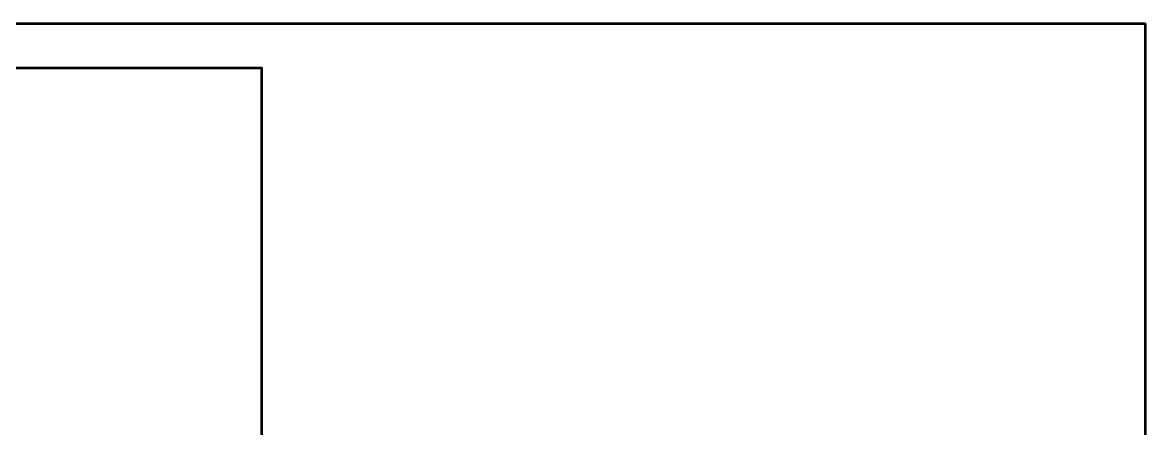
# Model space of a CAD drawing. Extents: x -48 to 226, y 23 to 111.
# Drawn here: x 161.5 to 226.1, y 73.3 to 96.6 of the extents above; entities that cross this region are included whole.
import ezdxf

# ---------------------------------------------------------------- set-up
doc = ezdxf.new("R2010")
doc.units = 0
doc.layers.add('91', color=94, linetype='CONTINUOUS')
doc.layers.add('94', color=14, linetype='CONTINUOUS')

msp = doc.modelspace()

# ---------------------------------------------------------------- linework, layer by layer
at = {"layer": '91', "const_width": 0.1524}
for points in [[(160.02, 96.52), (226.06, 96.52)], [(226.06, 96.52), (226.06, 27.94)], [(109.22, 93.98), (175.26, 93.98)], [(175.26, 93.98), (175.26, 73.66)]]:
    msp.add_lwpolyline(points, dxfattribs=at)
at = {"layer": '91', "const_width": 0.0762}
for points in [[(226.0981, 96.52, 1), (226.0219, 96.52)], [(226.06, 96.4819, 1), (226.06, 96.5581)], [(175.2981, 93.98, 1), (175.2219, 93.98)], [(175.26, 93.9419, 1), (175.26, 94.0181)], [(175.2219, 73.66, 1), (175.2981, 73.66)]]:
    msp.add_lwpolyline(points, format="xyb", dxfattribs=at)
at = {"layer": '94', "const_width": 0.1524}
msp.add_lwpolyline([(175.26, 73.66), (175.26, 68.58)], dxfattribs=at)
at = {"layer": '94', "const_width": 0.0762}
msp.add_lwpolyline([(175.2981, 73.66, 1), (175.2219, 73.66)], format="xyb", dxfattribs=at)

doc.saveas('drawing.dxf')
